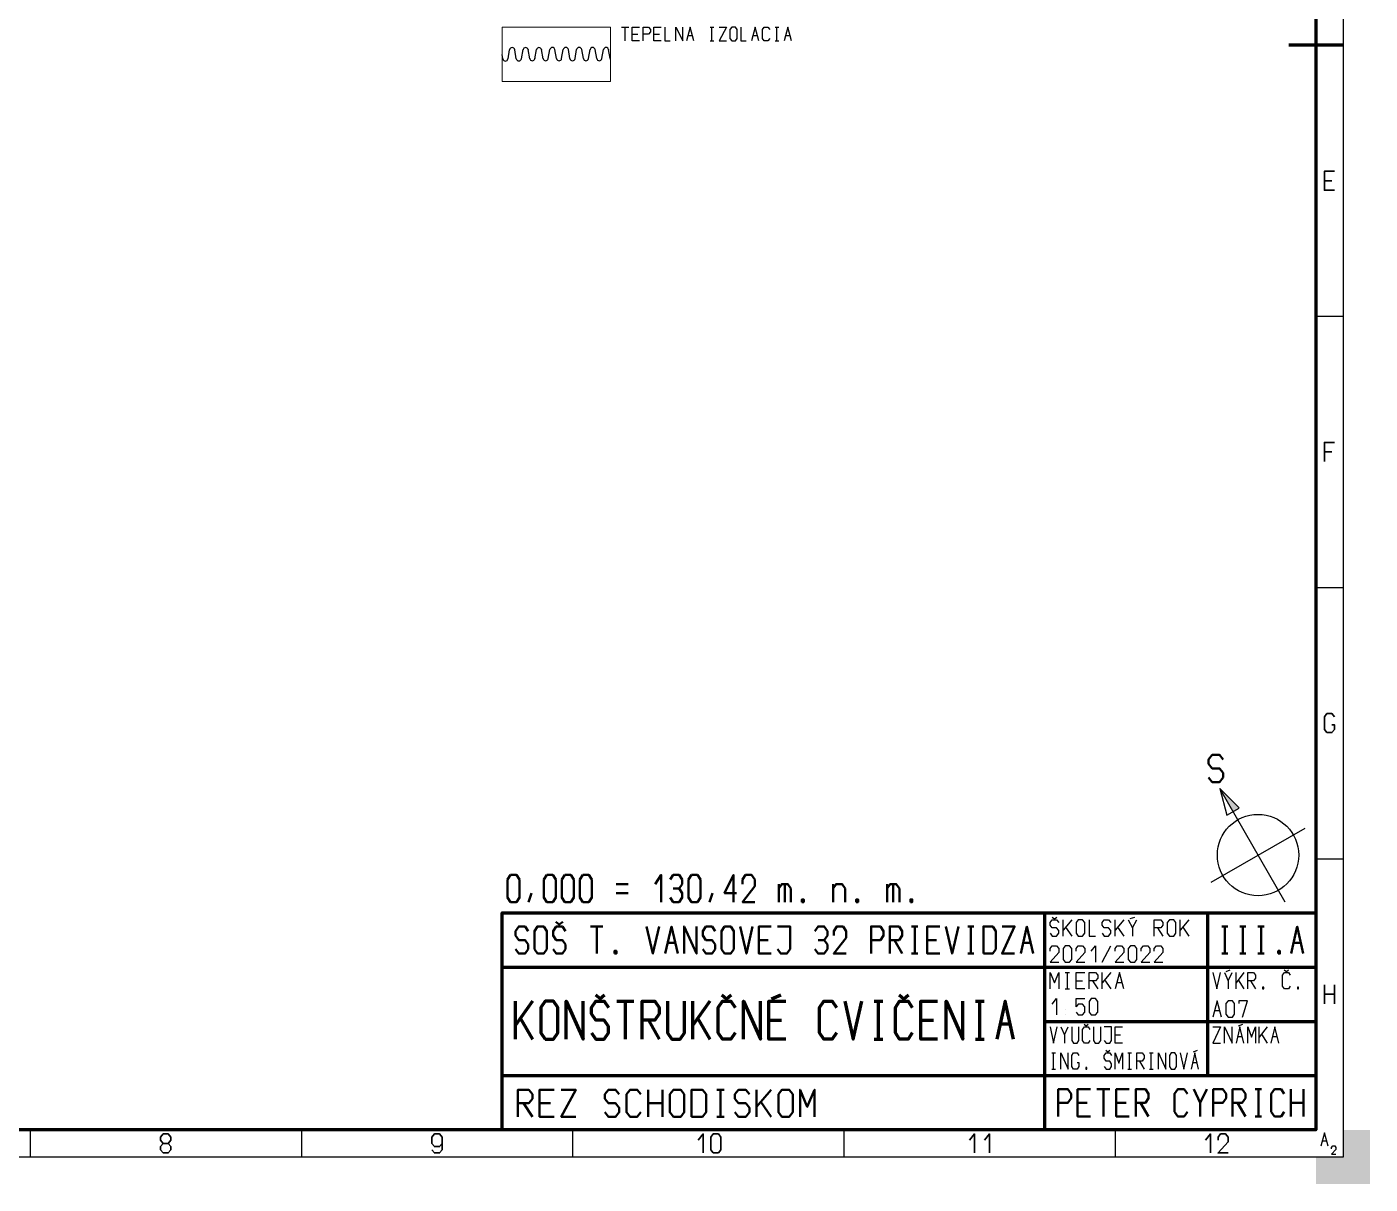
# Model space of a CAD drawing. Header units: millimetres. Extents: x 9557 to 76822, y 14597 to 67378.
# Drawn here: x 64442 to 76822, y 46378 to 57046 of the extents above; entities that cross this region are included whole.
import ezdxf

# ---------------------------------------------------------------- set-up
doc = ezdxf.new("R2010")
doc.units = ezdxf.units.MM
doc.layers.add('PDF_Geometry', color=7, linetype='Continuous')
doc.layers.add('PDF_Solid Fills', color=7, linetype='Continuous')

msp = doc.modelspace()

# ---------------------------------------------------------------- hatches: boundary and pattern name
at = {"layer": 'PDF_Solid Fills', "transparency": 33554559}
msp.add_hatch(color=256, dxfattribs=at).paths.add_polyline_path([(76572, 46878.2), (76572, 46628.2), (76322, 46628.2), (76322, 46378.2), (76822, 46378.2), (76822, 46878.2)])

# ---------------------------------------------------------------- linework, layer by layer
at = {"layer": 'PDF_Geometry', "lineweight": 25}
for points in [[(47871.9, 46628.2), (47871.9, 67128.2), (76572, 67128.2), (76572, 46628.2)], [(70938.7, 56917.5), (70972, 56917.5), (70988.7, 56938.4), (70988.7, 57021.6), (70972, 57042.5), (70938.7, 57042.5), (70922, 57021.6), (70922, 56938.4)], [(74132, 48665.1), (74172, 48665.1), (74192, 48690.2), (74192, 48790.1), (74172, 48815.1), (74132, 48815.1), (74112, 48790.1), (74112, 48690.2)], [(74972, 48665.1), (75012, 48665.1), (75032, 48690.2), (75032, 48790.1), (75012, 48815.1), (74972, 48815.1), (74952, 48790.1), (74952, 48690.2)], [(74012, 48575.1), (73992, 48550.1), (73992, 48450.2), (74012, 48425.1), (74052, 48425.1), (74072, 48450.2), (74072, 48550.1), (74052, 48575.1)], [(74612, 48575.1), (74592, 48550.1), (74592, 48450.2), (74612, 48425.1), (74652, 48425.1), (74672, 48450.2), (74672, 48550.1), (74652, 48575.1)], [(75830.9, 48178.2), (75841.6, 48178.2), (75841.6, 48193.2), (75830.9, 48193.2)], [(76152.3, 48178.2), (76163, 48178.2), (76163, 48193.2), (76152.3, 48193.2)], [(74252, 48088.2), (74232, 48063.1), (74232, 47963.2), (74252, 47938.2), (74292, 47938.2), (74312, 47963.2), (74312, 48063.1), (74292, 48088.2)], [(75512.4, 48068.8), (75492.4, 48043.7), (75492.4, 47943.8), (75512.4, 47918.8), (75552.4, 47918.8), (75572.4, 47943.8), (75572.4, 48043.7), (75552.4, 48068.8)], [(74988.7, 47438.2), (75022, 47438.2), (75038.7, 47463.2), (75038.7, 47563.1), (75022, 47588.2), (74988.7, 47588.2), (74972, 47563.1), (74972, 47463.2)], [(74200.3, 47438.2), (74210.3, 47438.2), (74210.3, 47453.2), (74200.3, 47453.2)]]:
    msp.add_lwpolyline(points, close=True, dxfattribs=at)
at = {"layer": 'PDF_Geometry', "lineweight": 70}
for points in [[(48121.9, 66878.2), (76322, 66878.2), (76322, 46878.2), (48121.9, 46878.2)], [(69219.3, 47714.8), (69297, 47714.8), (69335.9, 47773.3), (69335.9, 48006.4), (69297, 48064.8), (69219.3, 48064.8), (69180.3, 48006.4), (69180.3, 47773.3)]]:
    msp.add_lwpolyline(points, close=True, dxfattribs=at)
at = {"layer": 'PDF_Geometry', "lineweight": 18}
msp.add_lwpolyline([(68822, 56542.5), (68822, 57042.5), (69822, 57042.5), (69822, 56542.5)], close=True, dxfattribs=at)
at = {"layer": 'PDF_Geometry', "lineweight": 25}
for points in [[(69922, 57042.5), (69988.7, 57042.5)], [(69955.3, 56917.5), (69955.3, 57042.5)], [(70088.7, 56917.5), (70022, 56917.5), (70022, 57042.5), (70088.7, 57042.5)], [(70022, 56980), (70072, 56980)], [(70122, 56917.5), (70122, 57042.5), (70172, 57042.5), (70188.7, 57021.6), (70188.7, 57000.9), (70172, 56980), (70122, 56980)], [(70288.7, 56917.5), (70222, 56917.5), (70222, 57042.5), (70288.7, 57042.5)], [(70222, 56980), (70272, 56980)], [(70322, 57042.5), (70322, 56917.5), (70372, 56917.5)], [(70422, 56917.5), (70422, 57042.5), (70488.7, 56917.5), (70488.7, 57042.5)], [(70588.7, 56917.5), (70555.3, 57042.1), (70522, 56917.5)], [(70535.4, 56967.5), (70575.3, 56967.5)], [(70738.7, 57042.5), (70772, 57042.5)], [(70755.3, 56917.5), (70755.3, 57042.5)], [(70822, 57042.5), (70888.7, 57042.5), (70822, 56917.5), (70888.7, 56917.5)], [(71022, 57042.5), (71022, 56917.5), (71072, 56917.5)], [(71188.7, 56917.5), (71155.3, 57042.1), (71122, 56917.5)], [(71135.4, 56967.5), (71175.3, 56967.5)], [(71288.7, 56938.4), (71272, 56917.5), (71238.7, 56917.5), (71222, 56938.4), (71222, 57021.6), (71238.7, 57042.5), (71272, 57042.5), (71288.7, 57021.6)], [(71338.7, 57042.5), (71372, 57042.5)], [(71355.3, 56917.5), (71355.3, 57042.5)], [(71488.7, 56917.5), (71455.3, 57042.1), (71422, 56917.5)], [(71435.4, 56967.5), (71475.3, 56967.5)], [(70738.7, 56917.5), (70772, 56917.5)], [(71338.7, 56917.5), (71372, 56917.5)], [(76322, 54378.2), (76572, 54378.2)], [(76322, 51878.2), (76572, 51878.2)], [(75614.1, 49845.7), (75435.5, 50024.3), (75500.7, 49780.2), (75614, 49845.5)], [(76038.4, 48978.2), (75435.5, 50024.3)], [(75355.6, 49161.7), (76222, 49661)], [(76322, 49378.2), (76572, 49378.2)], [(73872, 48690.2), (73892, 48665.1), (73932, 48665.1), (73952, 48690.2), (73952, 48715.1), (73932, 48740.1), (73892, 48740.1), (73872, 48765.2), (73872, 48790.1), (73892, 48815.1), (73932, 48815.1), (73952, 48790.1)], [(73890.3, 48840.2), (73911.9, 48825.3), (73933.6, 48840.2)], [(73992, 48665.1), (73992, 48815.1)], [(74072, 48815.1), (73992, 48719.9)], [(74232, 48815.1), (74232, 48665.1), (74292, 48665.1)], [(74352, 48690.2), (74372, 48665.1), (74412, 48665.1), (74432, 48690.2), (74432, 48715.1), (74412, 48740.1), (74372, 48740.1), (74352, 48765.2), (74352, 48790.1), (74372, 48815.1), (74412, 48815.1), (74432, 48790.1)], [(74472, 48665.1), (74472, 48815.1)], [(74552, 48815.1), (74472, 48719.9)], [(74592, 48815.1), (74631.9, 48740.1), (74672, 48815.1)], [(74610, 48825.6), (74652.7, 48840.2)], [(74832, 48665.1), (74832, 48815.1), (74892, 48815.1), (74912, 48790.1), (74912, 48765.2), (74892, 48740.1), (74862, 48740.1), (74832, 48740.1)], [(75072, 48665.1), (75072, 48815.1)], [(75152, 48815.1), (75072, 48719.9)], [(74015, 48747.3), (74072, 48665.1)], [(74495, 48747.3), (74552, 48665.1)], [(74631.9, 48740.1), (74631.9, 48665.1)], [(74862, 48740.1), (74912, 48665.1)], [(75095, 48747.3), (75152, 48665.1)], [(73872, 48525.2), (73872, 48550.1), (73892, 48575.1), (73932, 48575.1), (73952, 48550.1), (73952, 48512.6), (73872, 48425.1), (73952, 48425.1)], [(74112, 48525.2), (74112, 48550.1), (74132, 48575.1), (74172, 48575.1), (74192, 48550.1), (74192, 48512.6), (74112, 48425.1), (74192, 48425.1)], [(74252, 48525.2), (74292, 48575.1), (74292, 48425.1)], [(74352, 48425.1), (74432, 48575.1)], [(74472, 48525.2), (74472, 48550.1), (74492, 48575.1), (74532, 48575.1), (74552, 48550.1), (74552, 48512.6), (74472, 48425.1), (74552, 48425.1)], [(74712, 48525.2), (74712, 48550.1), (74732, 48575.1), (74772, 48575.1), (74792, 48550.1), (74792, 48512.6), (74712, 48425.1), (74792, 48425.1)], [(74832, 48525.2), (74832, 48550.1), (74852, 48575.1), (74892, 48575.1), (74912, 48550.1), (74912, 48512.6), (74832, 48425.1), (74912, 48425.1)], [(73872, 48178.2), (73872, 48328.2), (73911.9, 48233.2), (73952, 48328.2), (73952, 48178.2)], [(74012, 48328.2), (74052, 48328.2)], [(74031.9, 48178.2), (74031.9, 48328.2)], [(74192, 48178.2), (74112, 48178.2), (74112, 48328.2), (74192, 48328.2)], [(74232, 48178.2), (74232, 48328.2), (74292, 48328.2), (74312, 48303.1), (74312, 48278.2), (74292, 48253.2), (74262, 48253.2), (74232, 48253.2)], [(74352, 48178.2), (74352, 48328.2)], [(74432, 48328.2), (74352, 48232.9)], [(74552, 48178.2), (74511.9, 48327.7), (74472, 48178.2)], [(75372, 48328.2), (75407.6, 48178.2), (75443.4, 48328.2)], [(75479.1, 48328.2), (75514.8, 48253.2), (75550.6, 48328.2)], [(75495.2, 48338.7), (75533.3, 48353.2)], [(75586.2, 48178.2), (75586.2, 48328.2)], [(75657.7, 48328.2), (75586.2, 48232.9)], [(75693.4, 48178.2), (75693.4, 48328.2), (75747, 48328.2), (75764.9, 48303.1), (75764.9, 48278.2), (75747, 48253.2), (75720.2, 48253.2), (75693.4, 48253.2)], [(76086.3, 48203.2), (76068.4, 48178.2), (76032.7, 48178.2), (76014.8, 48203.2), (76014.8, 48303.1), (76032.7, 48328.2), (76068.4, 48328.2), (76086.3, 48303.1)], [(76030.9, 48353.1), (76050.5, 48338.1), (76070.2, 48353.1)], [(74012, 48178.2), (74052, 48178.2)], [(74112, 48253.2), (74172, 48253.2)], [(74262, 48253.2), (74312, 48178.2)], [(74375, 48260.4), (74432, 48178.2)], [(74488, 48238.2), (74535.9, 48238.2)], [(75514.8, 48253.2), (75514.8, 48178.2)], [(75606.8, 48260.4), (75657.7, 48178.2)], [(75720.2, 48253.2), (75764.9, 48178.2)], [(73892, 48038.2), (73932, 48088.2), (73932, 47938.2)], [(74112, 47963.2), (74132, 47938.2), (74172, 47938.2), (74192, 47963.2), (74192, 48013.2), (74172, 48038.2), (74132, 48038.2), (74112, 48013.2), (74112, 48088.2), (74192, 48088.2)], [(75452.4, 47918.8), (75412.3, 48068.3), (75372.4, 47918.8)], [(75646.3, 47918.8), (75692.4, 48068.8), (75612.4, 48068.8), (75612.4, 48043.7)], [(74012, 47988.1), (74012, 47988.1)], [(74012, 47938.2), (74012, 47938.2)], [(75388.4, 47978.8), (75436.3, 47978.8)], [(73872, 47828.2), (73905.3, 47678.2), (73938.7, 47828.2)], [(73972, 47828.2), (74005.3, 47753.2), (74038.7, 47828.2)], [(74072, 47828.2), (74072, 47703.2), (74088.7, 47678.2), (74122, 47678.2), (74138.7, 47703.2), (74138.7, 47828.2)], [(74238.7, 47703.2), (74222, 47678.2), (74188.7, 47678.2), (74172, 47703.2), (74172, 47803.1), (74188.7, 47828.2), (74222, 47828.2), (74238.7, 47803.1)], [(74187, 47853.1), (74205.3, 47838.1), (74223.7, 47853.1)], [(74272, 47828.2), (74272, 47703.2), (74288.7, 47678.2), (74322, 47678.2), (74338.7, 47703.2), (74338.7, 47828.2)], [(74372, 47703.2), (74388.7, 47678.2), (74422, 47678.2), (74438.7, 47703.2), (74438.7, 47828.2), (74372, 47828.2)], [(74538.7, 47678.2), (74472, 47678.2), (74472, 47828.2), (74538.7, 47828.2)], [(75372, 47828.2), (75443.4, 47828.2), (75372, 47678.2), (75443.4, 47678.2)], [(75479.1, 47678.2), (75479.1, 47828.2), (75550.6, 47678.2), (75550.6, 47828.2)], [(75657.7, 47678.2), (75621.9, 47827.7), (75586.2, 47678.2)], [(75610.2, 47837.5), (75649.5, 47852.5)], [(75693.4, 47678.2), (75693.4, 47828.2), (75729.1, 47733.2), (75764.9, 47828.2), (75764.9, 47678.2)], [(75800.5, 47678.2), (75800.5, 47828.2)], [(75872, 47828.2), (75800.5, 47732.9)], [(75979.1, 47678.2), (75943.4, 47827.7), (75907.7, 47678.2)], [(74005.3, 47753.2), (74005.3, 47678.2)], [(74472, 47753.2), (74522, 47753.2)], [(75600.6, 47738.2), (75643.4, 47738.2)], [(75821.1, 47760.4), (75872, 47678.2)], [(75922, 47738.2), (75964.8, 47738.2)], [(73888.7, 47588.2), (73922, 47588.2)], [(73905.3, 47438.2), (73905.3, 47588.2)], [(73972, 47438.2), (73972, 47588.2), (74038.7, 47438.2), (74038.7, 47588.2)], [(74122, 47498.2), (74138.7, 47498.2), (74138.7, 47463.2), (74122, 47438.2), (74088.7, 47438.2), (74072, 47463.2), (74072, 47563.1), (74088.7, 47588.2), (74122, 47588.2), (74138.7, 47563.1)], [(74372, 47463.2), (74388.7, 47438.2), (74422, 47438.2), (74438.7, 47463.2), (74438.7, 47488.1), (74422, 47513.2), (74388.7, 47513.2), (74372, 47538.2), (74372, 47563.1), (74388.7, 47588.2), (74422, 47588.2), (74438.7, 47563.1)], [(74387.3, 47613.2), (74405.3, 47598.4), (74423.4, 47613.2)], [(74472, 47438.2), (74472, 47588.2), (74505.3, 47493.2), (74538.7, 47588.2), (74538.7, 47438.2)], [(74588.7, 47588.2), (74622, 47588.2)], [(74605.3, 47438.2), (74605.3, 47588.2)], [(74672, 47438.2), (74672, 47588.2), (74722, 47588.2), (74738.7, 47563.1), (74738.7, 47538.2), (74722, 47513.2), (74697, 47513.2), (74672, 47513.2)], [(74788.7, 47588.2), (74822, 47588.2)], [(74805.3, 47438.2), (74805.3, 47588.2)], [(74872, 47438.2), (74872, 47588.2), (74938.7, 47438.2), (74938.7, 47588.2)], [(75072, 47588.2), (75105.3, 47438.2), (75138.7, 47588.2)], [(75238.7, 47438.2), (75205.3, 47587.7), (75172, 47438.2)], [(75194.4, 47597.5), (75231, 47612.5)], [(73888.7, 47438.2), (73922, 47438.2)], [(74588.7, 47438.2), (74622, 47438.2)], [(74697, 47513.2), (74738.7, 47438.2)], [(74788.7, 47438.2), (74822, 47438.2)], [(75185.4, 47498.2), (75225.3, 47498.2)], [(64471.9, 46878.2), (64471.9, 46628.2)], [(66971.9, 46878.2), (66971.9, 46628.2)], [(69472, 46878.2), (69472, 46628.2)], [(71972, 46878.2), (71972, 46628.2)], [(74472, 46878.2), (74472, 46628.2)], [(76433.7, 46727.7), (76400.3, 46852.3), (76367, 46727.7)], [(76380.4, 46777.7), (76420.3, 46777.7)], [(76467, 46704.8), (76467, 46717.2), (76477, 46729.8), (76497, 46729.8), (76507, 46717.2), (76507, 46698.5), (76467, 46654.8), (76507, 46654.8)]]:
    msp.add_lwpolyline(points, dxfattribs=at)
for points in [[(68829.3, 56750.8, 0.819103), (68876.3, 56750.7, 0.0123309), (68876.5, 56751.9), (68891.3, 56835.3, 0.0112143), (68891.1, 56834.3)], [(68952.8, 56752.9, 0.0122005), (68953.1, 56751.9), (68938.3, 56835.3, -0.0120562), (68938.5, 56834.3)], [(68953, 56751.9, 0.8190665), (69000.1, 56751.8, 0.0109854), (69000.3, 56753), (69015, 56836.4, 0.0123237), (69014.8, 56835.4)], [(69076.5, 56754, 0.0092616), (69076.8, 56753), (69062.1, 56836.4, -0.0107149), (69062.2, 56835.4)], [(69124, 56754.1, -0.0136696), (69123.8, 56752.9), (69138.5, 56836.3, 0.0112214), (69138.3, 56835.3)], [(69200.1, 56753.9, 0.0121863), (69200.3, 56752.9), (69185.6, 56836.3, -0.0120686), (69185.8, 56835.3)], [(69200.2, 56752.9, 0.8190604), (69247.3, 56752.8, 0.0112104), (69247.5, 56754), (69262.2, 56837.4, 0.0125665), (69262, 56836.4)], [(69323.8, 56755, 0.0107118), (69324, 56754), (69309.3, 56837.4, -0.0120686), (69309.5, 56836.4)], [(69371.2, 56755.1, -0.0137756), (69371, 56753.9), (69385.7, 56837.4, 0.0109744), (69385.5, 56836.3)], [(69447.3, 56755, 0.0120684), (69447.5, 56753.9), (69432.8, 56837.4, -0.0121865), (69433, 56836.3)], [(69494.7, 56755, -0.0112253), (69494.5, 56753.8), (69509.2, 56837.3, 0.0125555), (69509.1, 56836.2)], [(69570.8, 56754.9, 0.0092373), (69571, 56753.8), (69556.3, 56837.3, -0.0091072), (69556.5, 56836.3)], [(69618.3, 56754.9, -0.0123199), (69618, 56753.8), (69632.8, 56837.2, 0.0109874), (69632.6, 56836.1)], [(69694.3, 56754.8, 0.0120564), (69694.6, 56753.8), (69679.8, 56837.2, -0.0121865), (69680, 56836.2)], [(69741.8, 56754.9, -0.0112253), (69741.6, 56753.7), (69756.3, 56837.1, 0.0138945), (69756.1, 56836.1)], [(69822, 56744.5, -0.1049505), (69818.1, 56753.7), (69803.4, 56837.1, -0.0120562), (69803.5, 56836.1)], [(68829.1, 56751.8, 0.0107147), (68829.3, 56750.8), (68822, 56792.7)]]:
    msp.add_lwpolyline(points, format="xyb", dxfattribs=at)
at = {"layer": 'PDF_Geometry', "lineweight": 70}
for points in [[(76572, 56878.2), (76072, 56878.2)], [(68822, 46878.2), (68822, 48378.2), (68822, 48878.2), (73822, 48878.2), (76322, 48878.2)], [(73822, 48878.2), (73822, 48378.2), (73822, 46878.2)], [(75322, 48878.2), (75322, 48378.2), (75322, 47378.2)], [(68822, 48378.2), (73822, 48378.2), (76322, 48378.2)], [(68947, 47714.8), (68947, 48064.8)], [(69102.6, 48064.8), (68947, 47842.6)], [(69413.6, 47714.8), (69413.6, 48064.8), (69569.3, 47714.8), (69569.3, 48064.8)], [(69647, 47773.3), (69685.9, 47714.8), (69763.6, 47714.8), (69802.6, 47773.3), (69802.6, 47831.4), (69763.6, 47889.8), (69685.9, 47889.8), (69647, 47948.3), (69647, 48006.4), (69685.9, 48064.8), (69763.6, 48064.8), (69802.6, 48006.4)], [(69682.7, 48123.3), (69724.7, 48088.6), (69766.9, 48123.3)], [(69880.3, 48064.8), (70035.9, 48064.8)], [(69958, 47714.8), (69958, 48064.8)], [(70113.6, 47714.8), (70113.6, 48064.8), (70230.3, 48064.8), (70269.3, 48006.4), (70269.3, 47948.3), (70230.3, 47889.8), (70172, 47889.8), (70113.6, 47889.8)], [(70347, 48064.8), (70347, 47773.3), (70385.9, 47714.8), (70463.6, 47714.8), (70502.6, 47773.3), (70502.6, 48064.8)], [(70580.3, 47714.8), (70580.3, 48064.8)], [(70735.9, 48064.8), (70580.3, 47842.6)], [(70969.3, 47773.3), (70930.3, 47714.8), (70852.6, 47714.8), (70813.6, 47773.3), (70813.6, 48006.4), (70852.6, 48064.8), (70930.3, 48064.8), (70969.3, 48006.4)], [(70848.6, 48122.9), (70891.3, 48087.9), (70934.3, 48122.9)], [(71047, 47714.8), (71047, 48064.8), (71202.6, 47714.8), (71202.6, 48064.8)], [(71435.9, 47714.8), (71280.3, 47714.8), (71280.3, 48064.8), (71435.9, 48064.8)], [(71306.4, 48087.9), (71391.8, 48122.9)], [(71902.6, 47773.3), (71863.6, 47714.8), (71785.9, 47714.8), (71747, 47773.3), (71747, 48006.4), (71785.9, 48064.8), (71863.6, 48064.8), (71902.6, 48006.4)], [(71980.3, 48064.8), (72058, 47714.8), (72135.9, 48064.8)], [(72252.6, 48064.8), (72330.3, 48064.8)], [(72291.3, 47714.8), (72291.3, 48064.8)], [(72602.6, 47773.3), (72563.6, 47714.8), (72485.9, 47714.8), (72447, 47773.3), (72447, 48006.4), (72485.9, 48064.8), (72563.6, 48064.8), (72602.6, 48006.4)], [(72482, 48122.9), (72524.7, 48087.9), (72567.6, 48122.9)], [(72835.9, 47714.8), (72680.3, 47714.8), (72680.3, 48064.8), (72835.9, 48064.8)], [(72913.6, 47714.8), (72913.6, 48064.8), (73069.3, 47714.8), (73069.3, 48064.8)], [(73185.9, 48064.8), (73263.6, 48064.8)], [(73224.7, 47714.8), (73224.7, 48064.8)], [(73535.9, 47714.8), (73458, 48063.8), (73380.3, 47714.8)], [(68991.8, 47906.6), (69102.6, 47714.8)], [(70172, 47889.8), (70269.3, 47714.8)], [(70625.1, 47906.6), (70735.9, 47714.8)], [(71280.3, 47889.8), (71397, 47889.8)], [(72680.3, 47889.8), (72797, 47889.8)], [(73411.6, 47854.8), (73504.7, 47854.8)], [(73822, 47878.2), (76322, 47878.2)], [(72252.6, 47714.8), (72330.3, 47714.8)], [(73185.9, 47714.8), (73263.6, 47714.8)], [(68822, 47378.2), (76322, 47378.2)]]:
    msp.add_lwpolyline(points, dxfattribs=at)
at = {"layer": 'PDF_Geometry', "lineweight": 35}
for points in [[(76493.7, 55540.7), (76400.3, 55540.7), (76400.3, 55715.7), (76493.7, 55715.7)], [(76400.3, 55628.2), (76470.3, 55628.2)], [(76400.3, 53040.7), (76400.3, 53215.7), (76493.7, 53215.7)], [(76400.3, 53128.2), (76470.3, 53128.2)], [(76470.3, 50610.7), (76493.7, 50610.7), (76493.7, 50569.9), (76470.3, 50540.7), (76423.7, 50540.7), (76400.3, 50569.9), (76400.3, 50686.4), (76423.7, 50715.7), (76470.3, 50715.7), (76493.7, 50686.4)], [(76400.3, 48040.7), (76400.3, 48215.7)], [(76493.7, 48040.7), (76493.7, 48215.7)], [(76400.3, 48128.2), (76493.7, 48128.2)], [(65698.7, 46753.2), (65675.3, 46782.4), (65675.3, 46811.4), (65698.7, 46840.7), (65745.3, 46840.7), (65768.7, 46811.4), (65768.7, 46782.4), (65745.3, 46753.2)], [(68175.3, 46694.9), (68198.7, 46665.7), (68245.3, 46665.7), (68268.7, 46694.9), (68268.7, 46811.4), (68245.3, 46840.7), (68198.7, 46840.7), (68175.3, 46811.4), (68175.3, 46753.2), (68198.7, 46723.9), (68245.3, 46723.9), (68268.7, 46753.2)], [(70628.7, 46782.4), (70675.3, 46840.7), (70675.3, 46665.7)], [(73128.7, 46782.4), (73175.3, 46840.7), (73175.3, 46665.7)], [(73268.7, 46782.4), (73315.3, 46840.7), (73315.3, 46665.7)], [(75303.7, 46782.4), (75350.3, 46840.7), (75350.3, 46665.7)], [(75420.3, 46782.4), (75420.3, 46811.4), (75443.7, 46840.7), (75490.3, 46840.7), (75513.7, 46811.4), (75513.7, 46767.7), (75420.3, 46665.7), (75513.7, 46665.7)]]:
    msp.add_lwpolyline(points, dxfattribs=at)
at = {"layer": 'PDF_Geometry', "lineweight": 50}
for points in [[(75333.8, 50126.8), (75367.2, 50085), (75433.8, 50085), (75467.2, 50126.8), (75467.2, 50168.3), (75433.8, 50210), (75367.2, 50210), (75333.8, 50251.8), (75333.8, 50293.3), (75367.2, 50335), (75433.8, 50335), (75467.2, 50293.3)], [(70233.1, 49144.9), (70288.6, 49228.2), (70288.6, 48978.2)], [(70455.3, 49103.2), (70483.1, 49144.9), (70483.1, 49186.4), (70455.3, 49228.2), (70399.8, 49228.2), (70372, 49186.4)], [(70983.1, 49061.4), (70872, 49061.4), (70955.3, 49228.2), (70955.3, 48978.2)], [(71038.6, 49144.9), (71038.6, 49186.4), (71066.5, 49228.2), (71122, 49228.2), (71149.8, 49186.4), (71149.8, 49123.9), (71038.6, 48978.2), (71149.8, 48978.2)], [(69066.5, 48978.2), (69094.1, 49061.4)], [(69872, 49144.9), (69983.1, 49144.9)], [(69872, 49061.4), (69983.1, 49061.4)], [(70372, 49019.9), (70399.8, 48978.2), (70455.3, 48978.2), (70483.1, 49019.9), (70483.1, 49061.4), (70455.3, 49103.2), (70399.8, 49103.2)], [(70733.1, 48978.2), (70760.8, 49061.4)], [(71372, 49144.9), (71372, 48978.2)], [(71372, 49103.2), (71399.8, 49144.9), (71455.3, 49144.9), (71483.1, 49103.2), (71483.1, 48978.2)], [(71427.5, 49144.9), (71427.5, 48978.2)], [(71872, 49144.9), (71872, 48978.2)], [(71872, 49103.2), (71899.8, 49144.9), (71955.3, 49144.9), (71983.1, 49103.2), (71983.1, 48978.2)], [(72372, 49144.9), (72372, 48978.2)], [(72372, 49103.2), (72399.8, 49144.9), (72455.3, 49144.9), (72483.1, 49103.2), (72483.1, 48978.2)], [(72427.5, 49144.9), (72427.5, 48978.2)], [(69318.2, 48794.9), (69349.2, 48770.2), (69380.4, 48794.9)], [(68947, 48544.9), (68975.7, 48503.2), (69033.2, 48503.2), (69062, 48544.9), (69062, 48586.4), (69033.2, 48628.2), (68975.7, 48628.2), (68947, 48669.9), (68947, 48711.4), (68975.7, 48753.2), (69033.2, 48753.2), (69062, 48711.4)], [(69291.8, 48544.9), (69320.6, 48503.2), (69378, 48503.2), (69406.8, 48544.9), (69406.8, 48586.4), (69378, 48628.2), (69320.6, 48628.2), (69291.8, 48669.9), (69291.8, 48711.4), (69320.6, 48753.2), (69378, 48753.2), (69406.8, 48711.4)], [(69636.6, 48753.2), (69751.6, 48753.2)], [(69694, 48503.2), (69694, 48753.2)], [(70153.9, 48753.2), (70211.3, 48503.2), (70268.9, 48753.2)], [(70441.3, 48503.2), (70383.7, 48752.4), (70326.3, 48503.2)], [(70498.7, 48503.2), (70498.7, 48753.2), (70613.7, 48503.2), (70613.7, 48753.2)], [(70671.1, 48544.9), (70699.9, 48503.2), (70757.3, 48503.2), (70786.1, 48544.9), (70786.1, 48586.4), (70757.3, 48628.2), (70699.9, 48628.2), (70671.1, 48669.9), (70671.1, 48711.4), (70699.9, 48753.2), (70757.3, 48753.2), (70786.1, 48711.4)], [(71015.9, 48753.2), (71073.3, 48503.2), (71130.9, 48753.2)], [(71303.3, 48503.2), (71188.3, 48503.2), (71188.3, 48753.2), (71303.3, 48753.2)], [(71360.7, 48544.9), (71389.5, 48503.2), (71447, 48503.2), (71475.7, 48544.9), (71475.7, 48753.2), (71360.7, 48753.2)], [(71791.8, 48628.2), (71820.6, 48669.9), (71820.6, 48711.4), (71791.8, 48753.2), (71734.4, 48753.2), (71705.6, 48711.4)], [(71878, 48669.9), (71878, 48711.4), (71906.8, 48753.2), (71964.2, 48753.2), (71993, 48711.4), (71993, 48648.9), (71878, 48503.2), (71993, 48503.2)], [(72222.8, 48503.2), (72222.8, 48753.2), (72309, 48753.2), (72337.8, 48711.4), (72337.8, 48669.9), (72309, 48628.2), (72222.8, 48628.2)], [(72395.2, 48503.2), (72395.2, 48753.2), (72481.4, 48753.2), (72510.2, 48711.4), (72510.2, 48669.9), (72481.4, 48628.2), (72438.3, 48628.2), (72395.2, 48628.2)], [(72596.4, 48753.2), (72653.9, 48753.2)], [(72625.1, 48503.2), (72625.1, 48753.2)], [(72855.1, 48503.2), (72740.1, 48503.2), (72740.1, 48753.2), (72855.1, 48753.2)], [(72912.5, 48753.2), (72969.9, 48503.2), (73027.5, 48753.2)], [(73113.7, 48753.2), (73171.1, 48753.2)], [(73142.3, 48503.2), (73142.3, 48753.2)], [(73429.7, 48753.2), (73544.7, 48753.2), (73429.7, 48503.2), (73544.7, 48503.2)], [(73717.1, 48503.2), (73659.5, 48752.4), (73602.1, 48503.2)], [(75455.2, 48753.2), (75510.7, 48753.2)], [(75482.9, 48503.2), (75482.9, 48753.2)], [(75621.9, 48753.2), (75677.4, 48753.2)], [(75649.5, 48503.2), (75649.5, 48753.2)], [(75788.5, 48753.2), (75844, 48753.2)], [(75816.2, 48503.2), (75816.2, 48753.2)], [(76205.2, 48503.2), (76149.5, 48752.4), (76094, 48503.2)], [(70349.4, 48603.2), (70418.2, 48603.2)], [(71188.3, 48628.2), (71274.5, 48628.2)], [(71705.6, 48544.9), (71734.4, 48503.2), (71791.8, 48503.2), (71820.6, 48544.9), (71820.6, 48586.4), (71791.8, 48628.2), (71734.4, 48628.2)], [(72438.3, 48628.2), (72510.2, 48503.2)], [(72740.1, 48628.2), (72826.3, 48628.2)], [(73625.2, 48603.2), (73694, 48603.2)], [(76116.4, 48603.2), (76182.9, 48603.2)], [(72596.4, 48503.2), (72653.9, 48503.2)], [(73113.7, 48503.2), (73171.1, 48503.2)], [(75455.2, 48503.2), (75510.7, 48503.2)], [(75621.9, 48503.2), (75677.4, 48503.2)], [(75788.5, 48503.2), (75844, 48503.2)], [(68967.9, 46998.7), (68967.9, 47248.7), (69067.9, 47248.7), (69101.3, 47207), (69101.3, 47165.5), (69067.9, 47123.7), (69017.9, 47123.7), (68967.9, 47123.7)], [(69301.3, 46998.7), (69167.9, 46998.7), (69167.9, 47248.7), (69301.3, 47248.7)], [(69367.9, 47248.7), (69501.3, 47248.7), (69367.9, 46998.7), (69501.3, 46998.7)], [(69767.9, 47040.5), (69801.3, 46998.7), (69867.9, 46998.7), (69901.3, 47040.5), (69901.3, 47082), (69867.9, 47123.7), (69801.3, 47123.7), (69767.9, 47165.5), (69767.9, 47207), (69801.3, 47248.7), (69867.9, 47248.7), (69901.3, 47207)], [(70101.3, 47040.5), (70067.9, 46998.7), (70001.3, 46998.7), (69967.9, 47040.5), (69967.9, 47207), (70001.3, 47248.7), (70067.9, 47248.7), (70101.3, 47207)], [(70167.9, 46998.7), (70167.9, 47248.7)], [(70301.3, 46998.7), (70301.3, 47248.7)], [(70801.3, 47248.7), (70867.9, 47248.7)], [(70834.5, 46998.7), (70834.5, 47248.7)], [(70967.9, 47040.5), (71001.3, 46998.7), (71067.9, 46998.7), (71101.3, 47040.5), (71101.3, 47082), (71067.9, 47123.7), (71001.3, 47123.7), (70967.9, 47165.5), (70967.9, 47207), (71001.3, 47248.7), (71067.9, 47248.7), (71101.3, 47207)], [(71167.9, 46998.7), (71167.9, 47248.7)], [(71301.3, 47248.7), (71167.9, 47090)], [(71567.9, 46998.7), (71567.9, 47248.7), (71634.5, 47090.5), (71701.3, 47248.7), (71701.3, 46998.7)], [(73947, 47003.2), (73947, 47253.2), (74036.2, 47253.2), (74066.1, 47211.4), (74066.1, 47169.9), (74036.2, 47128.2), (73947, 47128.2)], [(74244.6, 47003.2), (74125.5, 47003.2), (74125.5, 47253.2), (74244.6, 47253.2)], [(74304.1, 47253.2), (74423.2, 47253.2)], [(74363.6, 47003.2), (74363.6, 47253.2)], [(74601.8, 47003.2), (74482.7, 47003.2), (74482.7, 47253.2), (74601.8, 47253.2)], [(74661.2, 47003.2), (74661.2, 47253.2), (74750.5, 47253.2), (74780.4, 47211.4), (74780.4, 47169.9), (74750.5, 47128.2), (74705.9, 47128.2), (74661.2, 47128.2)], [(75137.5, 47044.9), (75107.7, 47003.2), (75048.2, 47003.2), (75018.4, 47044.9), (75018.4, 47211.4), (75048.2, 47253.2), (75107.7, 47253.2), (75137.5, 47211.4)], [(75197, 47253.2), (75256.4, 47128.2), (75316.1, 47253.2)], [(75375.5, 47003.2), (75375.5, 47253.2), (75464.8, 47253.2), (75494.6, 47211.4), (75494.6, 47169.9), (75464.8, 47128.2), (75375.5, 47128.2)], [(75554.1, 47003.2), (75554.1, 47253.2), (75643.4, 47253.2), (75673.2, 47211.4), (75673.2, 47169.9), (75643.4, 47128.2), (75598.7, 47128.2), (75554.1, 47128.2)], [(75762.5, 47253.2), (75822, 47253.2)], [(75792.1, 47003.2), (75792.1, 47253.2)], [(76030.4, 47044.9), (76000.5, 47003.2), (75941.1, 47003.2), (75911.2, 47044.9), (75911.2, 47211.4), (75941.1, 47253.2), (76000.5, 47253.2), (76030.4, 47211.4)], [(76089.8, 47003.2), (76089.8, 47253.2)], [(76208.9, 47003.2), (76208.9, 47253.2)], [(69017.9, 47123.7), (69101.3, 46998.7)], [(69167.9, 47123.7), (69267.9, 47123.7)], [(70167.9, 47123.7), (70301.3, 47123.7)], [(71206.3, 47135.7), (71301.3, 46998.7)], [(74125.5, 47128.2), (74214.8, 47128.2)], [(74482.7, 47128.2), (74572, 47128.2)], [(74705.9, 47128.2), (74780.4, 47003.2)], [(75256.4, 47128.2), (75256.4, 47003.2)], [(75598.7, 47128.2), (75673.2, 47003.2)], [(76089.8, 47128.2), (76208.9, 47128.2)], [(70801.3, 46998.7), (70867.9, 46998.7)], [(75762.5, 47003.2), (75822, 47003.2)]]:
    msp.add_lwpolyline(points, dxfattribs=at)
for points in [[(68899.8, 49228.2), (68872, 49186.4), (68872, 49019.9), (68899.8, 48978.2), (68955.3, 48978.2), (68983.1, 49019.9), (68983.1, 49186.4), (68955.3, 49228.2)], [(69233.1, 49228.2), (69205.3, 49186.4), (69205.3, 49019.9), (69233.1, 48978.2), (69288.6, 48978.2), (69316.5, 49019.9), (69316.5, 49186.4), (69288.6, 49228.2)], [(69399.8, 49228.2), (69372, 49186.4), (69372, 49019.9), (69399.8, 48978.2), (69455.3, 48978.2), (69483.1, 49019.9), (69483.1, 49186.4), (69455.3, 49228.2)], [(69566.5, 49228.2), (69538.6, 49186.4), (69538.6, 49019.9), (69566.5, 48978.2), (69622, 48978.2), (69649.8, 49019.9), (69649.8, 49186.4), (69622, 49228.2)], [(70566.5, 49228.2), (70538.6, 49186.4), (70538.6, 49019.9), (70566.5, 48978.2), (70622, 48978.2), (70649.8, 49019.9), (70649.8, 49186.4), (70622, 49228.2)], [(71585.8, 48978.2), (71602.5, 48978.2), (71602.5, 49003.2), (71585.8, 49003.2)], [(72085.8, 48978.2), (72102.5, 48978.2), (72102.5, 49003.2), (72085.8, 49003.2)], [(72585.8, 48978.2), (72602.5, 48978.2), (72602.5, 49003.2), (72585.8, 49003.2)], [(69148.2, 48503.2), (69205.6, 48503.2), (69234.4, 48544.9), (69234.4, 48711.4), (69205.6, 48753.2), (69148.2, 48753.2), (69119.4, 48711.4), (69119.4, 48544.9)], [(70872.3, 48503.2), (70929.7, 48503.2), (70958.5, 48544.9), (70958.5, 48711.4), (70929.7, 48753.2), (70872.3, 48753.2), (70843.5, 48711.4), (70843.5, 48544.9)], [(73257.3, 48503.2), (73257.3, 48753.2), (73343.5, 48753.2), (73372.3, 48711.4), (73372.3, 48544.9), (73343.5, 48503.2)], [(69857.8, 48503.2), (69875.1, 48503.2), (69875.1, 48528.2), (69857.8, 48528.2)], [(75974.5, 48503.2), (75991.2, 48503.2), (75991.2, 48528.2), (75974.5, 48528.2)], [(70401.3, 46998.7), (70467.9, 46998.7), (70501.3, 47040.5), (70501.3, 47207), (70467.9, 47248.7), (70401.3, 47248.7), (70367.9, 47207), (70367.9, 47040.5)], [(70567.9, 46998.7), (70567.9, 47248.7), (70667.9, 47248.7), (70701.3, 47207), (70701.3, 47040.5), (70667.9, 46998.7)], [(71401.3, 46998.7), (71467.9, 46998.7), (71501.3, 47040.5), (71501.3, 47207), (71467.9, 47248.7), (71401.3, 47248.7), (71367.9, 47207), (71367.9, 47040.5)]]:
    msp.add_lwpolyline(points, close=True, dxfattribs=at)
at = {"layer": 'PDF_Geometry', "lineweight": 35}
for points in [[(70768.7, 46840.7), (70745.3, 46811.4), (70745.3, 46694.9), (70768.7, 46665.7), (70815.3, 46665.7), (70838.7, 46694.9), (70838.7, 46811.4), (70815.3, 46840.7)], [(65698.7, 46665.7), (65745.3, 46665.7), (65768.7, 46694.9), (65768.7, 46723.9), (65745.3, 46753.2), (65698.7, 46753.2), (65675.3, 46723.9), (65675.3, 46694.9)]]:
    msp.add_lwpolyline(points, close=True, dxfattribs=at)
at = {"layer": 'PDF_Geometry', "lineweight": 25}
msp.add_circle((75788.8, 49411.4), 375, dxfattribs=at)
for centre, start, end in [((68914.8, 56830.7), 11.27888, 168.55854), ((69038.5, 56831.8), 11.27883, 168.55409), ((69162, 56831.7), 11.27767, 168.56014), ((69285.8, 56832.8), 11.27765, 168.5556), ((69409.3, 56832.7), 11.27961, 168.55861), ((69532.8, 56832.6), 11.27769, 168.56516), ((69656.3, 56832.6), 11.27963, 168.55863), ((69779.8, 56832.5), 11.28444, 168.56519), ((69100.3, 56757.7), 191.28551, 348.56375), ((69347.5, 56758.7), 191.28638, 348.56367), ((69471, 56758.6), 191.27764, 348.56015), ((69594.5, 56758.5), 191.27962, 348.56367), ((69718, 56758.5), 191.2777, 348.56011)]:
    msp.add_arc(centre, 24, start, end, dxfattribs=at)
at = {"layer": 'PDF_Solid Fills', "lineweight": 25, "transparency": 33554559}
msp.add_solid([(75614, 49845.5), (75435.5, 50024.3), (75557.4, 49812.9)], dxfattribs=at)

doc.saveas('drawing.dxf')
